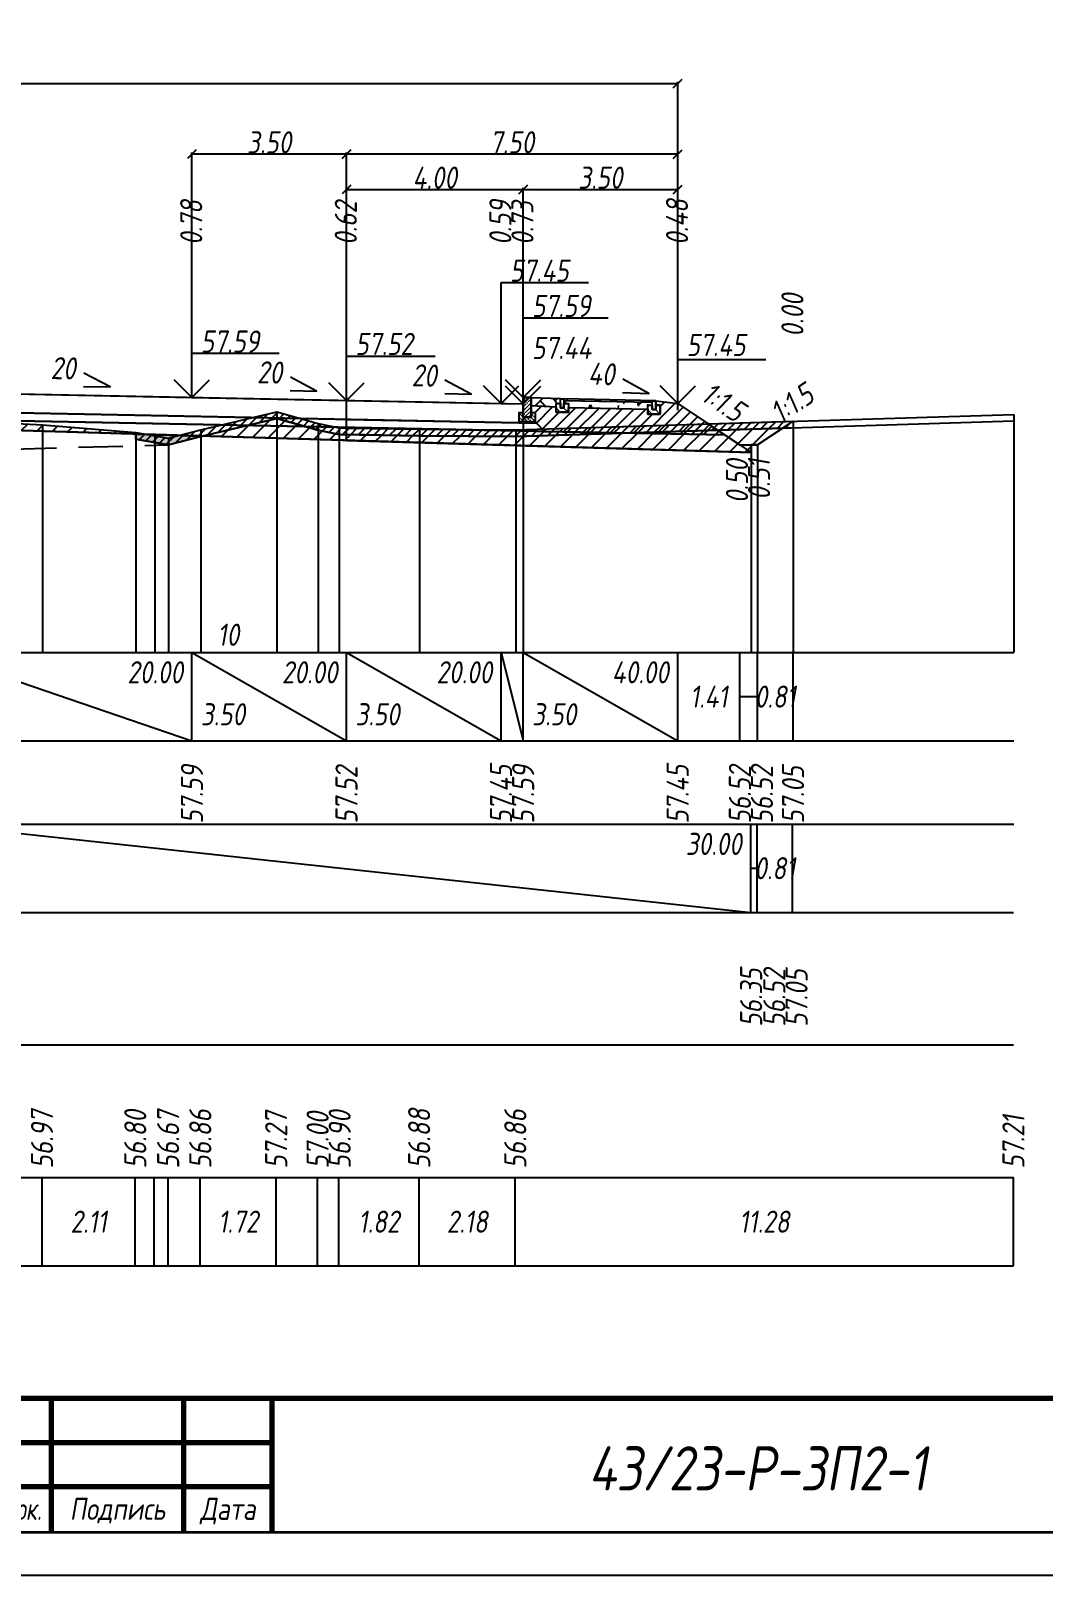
# Model space of a CAD drawing. Extents: x -717 to 1451, y -133302 to 233.
# Drawn here: x 237.6 to 352.2, y -72823.4 to -72648.7 of the extents above; entities that cross this region are included whole.
import ezdxf
from ezdxf.enums import TextEntityAlignment as Align

# ---------------------------------------------------------------- set-up
doc = ezdxf.new("R2010")
doc.units = 0
doc.linetypes.add('штриховая', pattern=[0.75, 0.5, -0.25])
for name, color, linetype in [('Зарамочное оформление', 7, 'Continuous'), ('Интерполированный поперечник', 2, 'Continuous'), ('КОД_399', 252, 'Continuous'), ('Код_510', 7, 'Continuous'), ('Код_514', 1, 'Continuous'), ('Код_516', 1, 'Continuous'), ('Контур_0', 7, 'Continuous'), ('Контур_2660', 7, 'Continuous'), ('Контур_2665', 7, 'Continuous'), ('Контур_400', 7, 'Continuous'), ('Контур_508', 7, 'Continuous'), ('Контур_512', 7, 'Continuous'), ('Контур_513', 7, 'Continuous'), ('Красный поперечник', 1, 'Continuous'), ('Объём_2501', 7, 'Continuous'), ('Объём_2650', 7, 'Continuous'), ('Объём_2660', 7, 'Continuous'), ('Объём_2661', 7, 'Continuous'), ('Объём_2662', 7, 'Continuous'), ('Объём_2663', 7, 'Continuous'), ('Объём_2664', 7, 'Continuous'), ('Объём_2665', 7, 'Continuous'), ('Объём_2666', 7, 'Continuous'), ('Объём_2667', 7, 'Continuous'), ('Объём_2668', 7, 'Continuous'), ('Объём_2669', 7, 'Continuous'), ('Объём_2675', 7, 'Continuous'), ('Откосы', 7, 'Continuous'), ('Отметки покрытия', 7, 'Continuous'), ('Рабочие отметки', 7, 'Continuous'), ('Слои выравнивания', 7, 'Continuous'), ('Таблица', 7, 'Continuous'), ('Уклоны проезжей части', 7, 'Continuous'), ('Черный поперечник', 3, 'Continuous')]:
    doc.layers.add(name, color=color, linetype=linetype)
for name, color, linetype, true_color in [('Контур_2540', 2, 'Continuous', 0xffff00), ('Контур_2562', 3, 'Continuous', 0x00ff00), ('Контур_2570', 7, 'Continuous', 0x80ff00), ('Контур_2736', 4, 'Continuous', 0x00ffff), ('Контур_2737', 4, 'Continuous', 0x00ffff), ('Контур_2738', 4, 'Continuous', 0x00ffff), ('Контур_2739', 4, 'Continuous', 0x00ffff), ('Контур_2741', 4, 'Continuous', 0x00ffff), ('Контур_2742', 4, 'Continuous', 0x00ffff), ('Контур_2743', 4, 'Continuous', 0x00ffff), ('Контур_2744', 7, 'Continuous', 0xa4ffff), ('Контур_2745', 7, 'Continuous', 0xa4ffff), ('Контур_2747', 4, 'Continuous', 0x00ffff), ('Контур_2748', 4, 'Continuous', 0x00ffff), ('Контур_2749', 4, 'Continuous', 0x00ffff), ('Контур_2750', 4, 'Continuous', 0x00ffff), ('Контур_2751', 4, 'Continuous', 0x00ffff), ('Контур_2752', 4, 'Continuous', 0x00ffff), ('Контур_402', 7, 'Continuous', 0xff6464), ('Контур_703', 4, 'Continuous', 0x00ffff), ('Контур_705', 4, 'Continuous', 0x00ffff), ('Контур_707', 4, 'Continuous', 0x00ffff), ('Контур_720', 131, 'Continuous', 0xaaffff), ('Объём_2500', 7, 'Continuous', 0xc0c0c0), ('Объём_2520', 7, 'Continuous', 0x80ffff), ('Объём_2540', 2, 'Continuous', 0xffff00), ('Объём_2562', 3, 'Continuous', 0x00ff00), ('Объём_2563', 7, 'Continuous', 0xff8000), ('Объём_2570', 7, 'Continuous', 0x80ff00), ('Объём_2600', 7, 'Continuous', 0x808000), ('Объём_2746', 2, 'Continuous', 0xffff00)]:
    doc.layers.add(name, color=color, linetype=linetype, true_color=true_color)
doc.styles.get("Standard").update_dxf_attribs({"font": 'txt', "height": 2.5})
doc.styles.add('М', font='romand.shx', dxfattribs={"width": 0.8, "oblique": 10, "height": 2.5})
doc.dimstyles.get("Standard").update_dxf_attribs({"dimtxt": 0.18, "dimasz": 0.18, "dimexe": 0.18, "dimexo": 0.0625, "dimgap": 0.09, "dimtad": 0, "dimtih": 1, "dimtoh": 1, "dimdec": 4, "dimzin": 0, "dimdsep": 46, "dimtxsty": 'Standard', "dimcen": 0.09, "dimadec": 0, "dimazin": 0, "dimtfac": 1, "dimtdec": 4, "dimtofl": 0, "dimtmove": 0, "dimatfit": 3, "dimfxl": 1, "dimtolj": 1, "dimtzin": 0, "dimarcsym": 0})

# ---------------------------------------------------------------- blocks, each defined once
blk = doc.blocks.new('Штамп')
at = {"linetype": 'Continuous'}
blk.add_wipeout([(199.95, -411.25), (384.95, -411.25), (384.95, -426.25), (199.95, -426.25)], dxfattribs=at).dxf.layer = 'Зарамочное оформление'
at = {"layer": 'Зарамочное оформление', "linetype": 'Continuous', "lineweight": -3, "const_width": 0.6, "flags": 128}
for points in [[(199.95, -426.25), (199.95, -411.25), (384.95, -411.25)], [(209.95, -411.25), (209.95, -426.25)], [(219.95, -411.25), (219.95, -426.25)], [(229.95, -411.25), (229.95, -426.25)], [(239.95, -411.25), (239.95, -426.25)], [(254.95, -411.25), (254.95, -426.25)], [(264.95, -411.25), (264.95, -426.25)], [(374.95, -411.25), (374.95, -426.25)], [(199.95, -416.25), (264.95, -416.25)], [(374.95, -418.25), (384.95, -418.25)], [(199.95, -421.25), (264.95, -421.25)]]:
    blk.add_lwpolyline(points, dxfattribs=at)
at = {"linetype": 'Continuous', "insert": (319.95, -419.17), "char_height": 5, "width": 110, "attachment_point": 5, "style": 'М'}
blk.add_mtext('{\\Q10;\\W0.8;43/23-Р-ЗП2-1}', dxfattribs=at)
at = {"layer": 'Зарамочное оформление', "linetype": 'Continuous', "style": 'М', "oblique": 10}
for s, width, p in [('Лист', 0.8, (379.95, -414.66)), ('Изм.', 0.8, (204.95, -423.75)), ('Кол.уч.', 0.7, (214.95, -423.75)), ('Лист', 0.8, (224.95, -423.75)), ('N док.', 0.7, (235.28, -423.75)), ('Подпись', 0.8, (247.45, -423.75)), ('Дата', 0.8, (259.95, -423.75))]:
    blk.add_text(s, height=2.5, dxfattribs=dict(at, width=width)).set_placement(p, align=Align.MIDDLE_CENTER)
blk = doc.blocks.new('шифр')
blk.add_blockref('Штамп', (0, -72452))
blk = doc.blocks.new('_Oblique')
at = {"color": 0, "linetype": 'ByBlock', "lineweight": -2}
blk.add_line((-0.5, -0.5), (0.5, 0.5), dxfattribs=at)
blk = doc.blocks.new('*D3458')
at = {"color": 0, "lineweight": -2, "transparency": 16777216}
for p, q in [((293.37, -72690.88), (293.37, -72666.43)), ((293.37, -72666.61), (310.87, -72666.61)), ((310.87, -72690.83), (310.87, -72666.43))]:
    blk.add_line(p, q, dxfattribs=at)
at = {"layer": 'Defpoints', "color": 0, "transparency": 16777216}
for p in [(310.87, -72666.61), (293.37, -72690.95), (310.87, -72690.9)]:
    blk.add_point(p, dxfattribs=at)
at = {"color": 0, "lineweight": -2, "transparency": 16777216, "rotation": 180}
blk.add_blockref('_Oblique', (293.37, -72666.61), dxfattribs=at)
at = {"color": 0, "lineweight": -2, "transparency": 16777216}
blk.add_blockref('_Oblique', (310.87, -72666.61), dxfattribs=at)
at = {"color": 0, "transparency": 16777216, "insert": (302.12, -72665.27), "char_height": 2.5, "width": 9.5833, "attachment_point": 5, "style": 'М'}
blk.add_mtext('\\A1;3.50', dxfattribs=at)
blk = doc.blocks.new('*D3460')
at = {"color": 0, "lineweight": -2, "transparency": 16777216}
for p, q in [((273.37, -72690.48), (273.37, -72666.43)), ((273.37, -72666.61), (293.37, -72666.61)), ((293.37, -72690.88), (293.37, -72666.43))]:
    blk.add_line(p, q, dxfattribs=at)
at = {"layer": 'Defpoints', "color": 0, "transparency": 16777216}
for p in [(293.37, -72666.61), (273.37, -72690.55), (293.37, -72690.95)]:
    blk.add_point(p, dxfattribs=at)
at = {"color": 0, "lineweight": -2, "transparency": 16777216, "rotation": 180}
blk.add_blockref('_Oblique', (273.37, -72666.61), dxfattribs=at)
at = {"color": 0, "lineweight": -2, "transparency": 16777216}
blk.add_blockref('_Oblique', (293.37, -72666.61), dxfattribs=at)
at = {"color": 0, "transparency": 16777216, "insert": (283.37, -72665.27), "char_height": 2.5, "width": 9.1667, "attachment_point": 5, "style": 'М'}
blk.add_mtext('\\A1;4.00', dxfattribs=at)
blk = doc.blocks.new('*D3462')
at = {"color": 0, "lineweight": -2, "transparency": 16777216}
for p, q in [((255.87, -72690.13), (255.87, -72662.43)), ((273.37, -72662.61), (255.87, -72662.61)), ((273.37, -72690.48), (273.37, -72662.43))]:
    blk.add_line(p, q, dxfattribs=at)
at = {"layer": 'Defpoints', "color": 0, "transparency": 16777216}
for p in [(255.87, -72662.61), (255.87, -72690.2), (273.37, -72690.55)]:
    blk.add_point(p, dxfattribs=at)
at = {"color": 0, "lineweight": -2, "transparency": 16777216, "rotation": 180}
blk.add_blockref('_Oblique', (255.87, -72662.61), dxfattribs=at)
at = {"color": 0, "lineweight": -2, "transparency": 16777216}
blk.add_blockref('_Oblique', (273.37, -72662.61), dxfattribs=at)
at = {"color": 0, "transparency": 16777216, "insert": (264.62, -72661.27), "char_height": 2.5, "width": 9.5833, "attachment_point": 5, "style": 'М'}
blk.add_mtext('\\A1;3.50', dxfattribs=at)
blk = doc.blocks.new('*D3463')
at = {"color": 0, "lineweight": -2, "transparency": 16777216}
for p, q in [((273.37, -72690.48), (273.37, -72662.43)), ((310.87, -72662.61), (273.37, -72662.61)), ((310.87, -72691.58), (310.87, -72662.43))]:
    blk.add_line(p, q, dxfattribs=at)
at = {"layer": 'Defpoints', "color": 0, "transparency": 16777216}
for p in [(273.37, -72662.61), (273.37, -72690.55), (310.87, -72691.65)]:
    blk.add_point(p, dxfattribs=at)
at = {"color": 0, "lineweight": -2, "transparency": 16777216, "rotation": 180}
blk.add_blockref('_Oblique', (273.37, -72662.61), dxfattribs=at)
at = {"color": 0, "lineweight": -2, "transparency": 16777216}
blk.add_blockref('_Oblique', (310.87, -72662.61), dxfattribs=at)
at = {"color": 0, "transparency": 16777216, "insert": (292.12, -72661.27), "char_height": 2.5, "width": 9.5833, "attachment_point": 5, "style": 'М'}
blk.add_mtext('\\A1;7.50', dxfattribs=at)
blk = doc.blocks.new('*D3465')
at = {"color": 0, "lineweight": -2, "transparency": 16777216}
for p, q in [((114.86, -72691.78), (114.86, -72654.43)), ((114.86, -72654.61), (310.87, -72654.61)), ((310.87, -72691.58), (310.87, -72654.43))]:
    blk.add_line(p, q, dxfattribs=at)
at = {"layer": 'Defpoints', "color": 0, "transparency": 16777216}
for p in [(310.87, -72654.61), (310.87, -72691.65), (114.86, -72691.85)]:
    blk.add_point(p, dxfattribs=at)
at = {"color": 0, "lineweight": -2, "transparency": 16777216, "rotation": 180}
blk.add_blockref('_Oblique', (114.86, -72654.61), dxfattribs=at)
at = {"color": 0, "lineweight": -2, "transparency": 16777216}
blk.add_blockref('_Oblique', (310.87, -72654.61), dxfattribs=at)
at = {"color": 0, "transparency": 16777216, "insert": (212.87, -72653.27), "char_height": 2.5, "width": 12.0833, "attachment_point": 5, "style": 'М'}
blk.add_mtext('\\A1;39.20', dxfattribs=at)
blk = doc.blocks.new('БР100.30.18')
at = {"linetype": 'Continuous', "lineweight": 13}
h = blk.add_hatch(dxfattribs=at)
h.set_pattern_fill('ANSI35', scale=5)
h.set_pattern_definition([(45, (-1504.996, -4799.2297), (-0.88388348, 0.88388348), []), (45, (-1504.1121, -4799.2297), (-0.88388348, 0.88388348), [1.5625, -0.3125, 0, -0.3125])])
h.paths.add_polyline_path([(0.3, 3.47), (1.8, 3.47), (1.8, -1.03), (0, -1.03), (0, 1.97)])
h = blk.add_hatch(dxfattribs=at)
h.set_pattern_fill('ANSI35', scale=5, angle=90)
h.set_pattern_definition([(135, (-1504.996, -4800.7297), (-0.88388348, -0.88388348), []), (135, (-1504.996, -4799.8458), (-0.88388348, -0.88388348), [1.5625, -0.3125, 0, -0.3125])])
h.paths.add_polyline_path([(-1, -0.03), (0, -0.03), (0, -1.03), (1.8, -1.03), (1.8, -0.03), (2.8, -0.03), (2.8, -2.03), (-1, -2.03)])
at = {"color": 7, "lineweight": 30}
blk.add_lwpolyline([(1.8, -1.03), (0, -1.03), (0, 1.97), (0.3, 3.47), (1.8, 3.47)], close=True, dxfattribs=at)
at = {"linetype": 'Continuous'}
blk.add_lwpolyline([(0, -0.03), (-1, -0.03), (-1, -2.03), (2.8, -2.03), (2.8, -0.03), (1.8, -0.03)], dxfattribs=at)

msp = doc.modelspace()

# ---------------------------------------------------------------- linework, layer by layer
at = {"flags": 128}
msp.add_lwpolyline([(-30.054, -72823.421), (389.946, -72823.421), (389.946, -72526.421), (-30.054, -72526.421)], close=True, dxfattribs=at)
at = {"const_width": 0.6, "flags": 128}
msp.add_lwpolyline([(-10.054, -72818.421), (384.946, -72818.421), (384.946, -72531.421), (-10.054, -72531.421)], close=True, dxfattribs=at)

# ---------------------------------------------------------------- next in the draw order: block references
msp.add_blockref('шифр', (0, 59.829))

# ---------------------------------------------------------------- next in the draw order: hatches: boundary and pattern name
at = {"linetype": 'Continuous'}
h = msp.add_hatch(dxfattribs=at)
h.set_pattern_fill('AR-HBONE', color=253, scale=0.3)
h.set_pattern_definition([(45, (-1.6985, -78496.1681), (0, 1.69705627), [3.6, -1.2]), (135, (-0.85, -78495.3195), (1e-16, 1.69705627), [3.6, -1.2])])
h.paths.add_polyline_path([(297.994, -72690.319), (297.994, -72691.319), (297.994, -72691.319)])
h.paths.add_polyline_path([(294.274, -72690.17), (297.594, -72690.319), (297.594, -72690.819), (297.094, -72690.819), (297.094, -72691.197), (294.273, -72691.071)])
at = {"linetype": 'Continuous', "lineweight": 13}
h = msp.add_hatch(dxfattribs=at)
h.set_pattern_fill('ANSI35', scale=5, angle=90)
h.set_pattern_definition([(135, (-1570.0892, -6962.6905), (-0.883883476, -0.883883476), []), (135, (-1570.0892, -6961.8067), (-0.883883476, -0.883883476), [1.5625, -0.3125, 0, -0.3125])])
h.paths.add_polyline_path([(297.094, -72690.819), (297.594, -72690.819), (297.594, -72691.319), (297.994, -72691.319), (297.994, -72690.819), (298.494, -72690.819), (298.494, -72691.819), (297.094, -72691.819)])
at = {"linetype": 'Continuous'}
h = msp.add_hatch(dxfattribs=at)
h.set_pattern_fill('ANSI31', color=256, scale=15, angle=45, style=0)
h.set_pattern_definition([(90, (-1614.1347, -77643.9496), (-1.875, 3e-16), [])])
h.paths.add_polyline_path([(307.99, -72690.525), (297.994, -72690.319), (297.994, -72690.519), (307.99, -72690.717)])
at = {"linetype": 'Continuous', "lineweight": 13}
h = msp.add_hatch(dxfattribs=at)
h.set_pattern_fill('ANSI35', scale=5, angle=90)
h.set_pattern_definition([(135, (-1559.6937, -6962.8966), (-0.883883476, -0.883883476), []), (135, (-1559.6937, -6962.0128), (-0.883883476, -0.883883476), [1.5625, -0.3125, 0, -0.3125])])
h.paths.add_polyline_path([(307.49, -72691.025), (307.99, -72691.025), (307.99, -72691.525), (308.39, -72691.525), (308.39, -72691.025), (308.89, -72691.025), (308.89, -72692.025), (307.49, -72692.025)])
at = {"layer": 'КОД_399'}
h = msp.add_hatch(dxfattribs=at)
h.set_pattern_fill('AR-CONC', scale=0.7, angle=45, style=0)
h.set_pattern_definition([(95, (-1614.2166, -77644.039), (3.860864, 3.2396496), [0.525, -5.775]), (40, (-1614.2166, -77644.039), (-4.409945, 3.036377), [0.42, -4.62]), (145.45144, (-1613.895, -77643.769), (-0.549081, 6.2760265), [0.4461813, -4.907995]), (91.1842, (-1615.2066, -77643.049), (6.101854, 4.4632964), [0.7875, -8.6625]), (141.63564, (-1614.698, -77642.677), (-0.1953, 9.447982), [0.669272, -7.361996]), (36.18416, (-1615.2066, -77643.049), (-0.1953, 9.447982), [0.63, -6.93]), (66, (-1614.464, -77642.8014), (4.947401, 0.9616773), [0.525, -5.775]), (11, (-1614.464, -77642.8014), (-2.38496, 4.793659), [0.42, -4.62]), (116.45144, (-1614.052, -77642.721), (2.562441, 5.7553363), [0.4461813, -4.907995]), (82.5, (-1614.2166, -77644.0388), (-1.5875523, 1.7079287), [0, -4.564, 0, -4.69, 0, -4.6375]), (52.5, (-1614.2166, -77644.0388), (-0.6501106, 3.2543661), [0, -2.674, 0, -4.459, 0, -1.7675]), (12.5, (-1615.3204, -77645.1426), (2.7539272, 2.5306453), [0, -1.75, 0, -5.46, 0, -7.245]), (2.5, (-1615.8154, -77645.6376), (2.3911299, 3.3821186), [0, -2.275, 0, -3.626, 0, -5.145])])
h.paths.add_polyline_path([(307.49, -72691.025), (307.99, -72691.025), (307.99, -72690.717), (297.994, -72690.519), (297.994, -72690.819), (298.494, -72690.819), (298.494, -72691.279), (307.49, -72691.457)])
at = {"layer": 'Объём_2563'}
h = msp.add_hatch(dxfattribs=at)
h.set_pattern_fill('ANSI31', color=256, scale=0.3)
h.paths.add_polyline_path([(139.941, -72694.332), (110.143, -72694.928), (114.86, -72691.784), (142.36, -72691.234), (142.36, -72693.384), (140.86, -72693.414)])
h.paths.add_polyline_path([(295.792, -72693.982), (294.873, -72693.064), (293.373, -72693.034), (293.373, -72692.884), (294.771, -72692.885), (294.772, -72691.885), (294.272, -72691.885), (294.273, -72691.071), (297.094, -72691.197), (297.094, -72691.819), (298.494, -72691.819), (298.494, -72691.28), (307.49, -72691.459), (307.49, -72692.025), (308.89, -72692.025), (308.89, -72691.025), (308.39, -72691.025), (308.39, -72690.525), (310.873, -72690.834), (316.208, -72694.391)])
at = {"layer": 'Объём_2570'}
h = msp.add_hatch(dxfattribs=at)
h.set_pattern_fill('ANSI31', color=256, scale=0.2)
h.paths.add_polyline_path([(161.371, -72694.5), (154.591, -72695.835), (142.108, -72698.387), (139.032, -72698.43), (138.086, -72698.833), (136.302, -72698.438), (115.598, -72698.834), (105, -72699.107), (105, -72698.357), (115.598, -72698.084), (136.302, -72697.688), (138.086, -72698.083), (139.032, -72697.68), (142.108, -72697.637), (154.591, -72695.085), (161.371, -72693.75)])
h.paths.add_polyline_path([(323.936, -72693.591), (292.537, -72694.573), (281.657, -72694.471), (272.543, -72694.341), (270.157, -72693.857), (265.468, -72692.533), (256.876, -72694.547), (253.236, -72695.493), (251.66, -72695.238), (249.515, -72694.872), (249.515, -72694.122), (251.66, -72694.488), (253.236, -72694.743), (256.876, -72693.797), (265.468, -72691.783), (270.157, -72693.107), (272.543, -72693.591), (281.657, -72693.721), (292.537, -72693.823), (323.936, -72692.841)])
at = {"layer": 'Объём_2600'}
h = msp.add_hatch(dxfattribs=at)
h.set_pattern_fill('ANSI31', color=6, scale=0.4)
h.paths.add_polyline_path([(166.655, -72693.484), (173.561, -72693.258), (173.561, -72695.19), (155.041, -72695.746), (161.371, -72694.5), (161.371, -72693.75)])
h.paths.add_polyline_path([(249.515, -72694.286), (226.617, -72693.599), (226.617, -72692.791), (231.636, -72692.873), (238.956, -72693.26), (249.515, -72694.122)])
h.paths.add_polyline_path([(319.91, -72695.525), (319.186, -72695.525), (319.186, -72696.376), (257.029, -72694.511), (265.468, -72692.533), (270.157, -72693.857), (272.543, -72694.341), (281.657, -72694.471), (292.537, -72694.573), (322.756, -72693.628)])
h = msp.add_hatch(dxfattribs=at)
h.set_pattern_fill('HONEY', color=5, scale=0.3)
h.paths.add_polyline_path([(139.032, -72698.43), (138.086, -72698.833), (136.302, -72698.438), (115.598, -72698.834), (105, -72699.107), (105, -72698.357), (106.743, -72697.195), (155.041, -72695.746), (142.108, -72698.387)])
h.paths.add_polyline_path([(256.876, -72694.547), (253.236, -72695.493), (251.66, -72695.238), (249.515, -72694.872), (249.515, -72694.286), (257.029, -72694.511)])

# ---------------------------------------------------------------- next in the draw order: linework, layer by layer
for points in [[(297.594, -72690.319), (294.274, -72690.17), (294.273, -72691.071), (297.094, -72691.197), (297.094, -72690.819), (297.594, -72690.819), (297.594, -72690.319)], [(297.994, -72690.819), (298.494, -72690.819), (298.494, -72691.819), (297.094, -72691.819), (297.094, -72690.819), (297.594, -72690.819), (297.594, -72691.319), (297.994, -72691.319), (297.994, -72690.819)], [(297.594, -72690.319), (297.994, -72690.319), (297.994, -72691.319), (297.594, -72691.319), (297.594, -72690.319)], [(308.39, -72690.525), (297.994, -72690.319)], [(307.99, -72690.717), (297.994, -72690.519)], [(308.39, -72691.025), (308.89, -72691.025), (308.89, -72692.025), (307.49, -72692.025), (307.49, -72691.025), (307.99, -72691.025), (307.99, -72691.525), (308.39, -72691.525), (308.39, -72691.025)], [(307.99, -72690.525), (308.39, -72690.525), (308.39, -72691.525), (307.99, -72691.525), (307.99, -72690.525)]]:
    msp.add_lwpolyline(points)
at = {"layer": 'Интерполированный поперечник', "linetype": 'штриховая', "ltscale": 10, "flags": 128}
msp.add_lwpolyline([(138.086, -72698.833), (253.236, -72695.493)], dxfattribs=at)
at = {"layer": 'Код_510'}
for p, q in [((238.902, -72788.421), (238.902, -72778.421)), ((249.461, -72788.421), (249.461, -72778.421)), ((251.605, -72788.421), (251.605, -72778.421)), ((253.182, -72788.421), (253.182, -72778.421)), ((256.822, -72788.421), (256.822, -72778.421)), ((265.413, -72788.421), (265.413, -72778.421)), ((270.103, -72788.421), (270.103, -72778.421)), ((272.488, -72788.421), (272.488, -72778.421)), ((281.603, -72788.421), (281.603, -72778.421)), ((292.482, -72788.421), (292.482, -72778.421)), ((348.882, -72788.421), (348.882, -72778.421))]:
    msp.add_line(p, q, dxfattribs=at)
at = {"layer": 'Код_514'}
for p, q in [((226.617, -72719), (255.873, -72729)), ((255.873, -72729), (255.873, -72719)), ((255.873, -72719), (273.373, -72729)), ((273.373, -72729), (273.373, -72719)), ((273.373, -72719), (290.873, -72729)), ((290.873, -72729), (290.873, -72719)), ((290.873, -72719), (293.373, -72729)), ((293.373, -72729), (293.373, -72719)), ((293.373, -72729), (293.373, -72719)), ((293.373, -72719), (310.873, -72729)), ((310.873, -72729), (310.873, -72719)), ((317.91, -72729), (317.91, -72719)), ((319.91, -72729), (319.91, -72719)), ((323.936, -72729), (323.936, -72719)), ((317.91, -72724), (319.91, -72724))]:
    msp.add_line(p, q, dxfattribs=at)
at = {"layer": 'Код_516'}
for p, q in [((226.562, -72738.421), (319.132, -72748.421)), ((319.132, -72748.421), (319.132, -72738.421)), ((319.132, -72748.421), (319.132, -72738.421)), ((319.856, -72748.421), (319.856, -72738.421)), ((323.882, -72748.421), (323.882, -72738.421)), ((319.132, -72743.421), (319.856, -72743.421))]:
    msp.add_line(p, q, dxfattribs=at)
at = {"layer": 'Контур_0', "color": 250, "flags": 128}
for points in [[(290.873, -72692.984), (226.617, -72691.699), (226.617, -72689.549), (293.373, -72690.884), (293.373, -72693.034), (290.873, -72692.984), (290.873, -72692.984)], [(293.373, -72693.934), (226.617, -72692.599), (226.617, -72691.699), (294.873, -72693.064), (295.792, -72693.982), (293.373, -72693.934), (293.373, -72693.934)]]:
    msp.add_lwpolyline(points, dxfattribs=at)
at = {"layer": 'Контур_0', "flags": 128}
for points in [[(310.873, -72690.834), (314.335, -72693.141), (314.335, -72693.141), (314.335, -72693.141), (314.335, -72693.141), (314.335, -72693.141), (314.335, -72693.141), (314.335, -72693.141), (314.335, -72693.141), (314.335, -72693.141), (314.335, -72693.141), (314.335, -72693.141), (314.335, -72693.141), (314.335, -72693.141), (314.335, -72693.141), (317.91, -72695.525)], [(310.873, -72690.834), (314.335, -72693.141), (314.335, -72693.141), (314.335, -72693.141), (314.335, -72693.141), (314.335, -72693.141), (314.335, -72693.141), (314.335, -72693.141), (314.335, -72693.141), (314.335, -72693.141), (314.335, -72693.141), (314.335, -72693.141), (314.335, -72693.141), (314.335, -72693.141), (314.335, -72693.141), (317.91, -72695.525), (319.91, -72695.525), (323.936, -72692.841), (323.936, -72692.841), (323.936, -72692.841), (323.936, -72692.841), (323.936, -72692.841), (323.936, -72692.841), (323.936, -72692.841), (323.936, -72692.841), (323.936, -72692.841), (323.936, -72692.841), (323.936, -72692.841), (323.936, -72692.841), (323.936, -72692.841)], [(293.373, -72693.034), (294.873, -72693.064), (295.792, -72693.982), (316.208, -72694.391)]]:
    msp.add_lwpolyline(points, dxfattribs=at)
at = {"layer": 'Контур_2540', "color": 250, "flags": 128}
msp.add_lwpolyline([(316.945, -72696.309), (226.617, -72693.599), (226.617, -72692.599), (316.208, -72694.391), (319.186, -72696.376), (316.945, -72696.309), (316.945, -72696.309)], dxfattribs=at)
at = {"layer": 'Контур_2562', "flags": 128}
msp.add_lwpolyline([(310.873, -72690.834), (310.873, -72690.834), (310.873, -72690.834), (310.873, -72690.834), (310.873, -72690.834)], dxfattribs=at)
at = {"layer": 'Контур_2570', "flags": 128}
msp.add_lwpolyline([(231.636, -72692.873), (238.956, -72693.26), (249.515, -72694.122), (249.515, -72694.872), (251.66, -72695.238), (253.236, -72695.493), (256.876, -72694.547), (265.468, -72692.533), (270.157, -72693.857), (272.543, -72694.341), (281.657, -72694.471), (292.537, -72694.573), (348.936, -72692.809)], dxfattribs=at)
at = {"layer": 'Контур_2660', "flags": 128}
msp.add_lwpolyline([(226.617, -72693.599), (319.186, -72696.376)], dxfattribs=at)
at = {"layer": 'Контур_2665', "flags": 128}
msp.add_lwpolyline([(310.873, -72690.834), (310.873, -72690.834)], dxfattribs=at)
at = {"layer": 'Контур_2736', "flags": 128}
for points in [[(310.873, -72690.834), (314.335, -72693.141)], [(314.335, -72693.141), (317.91, -72695.525)]]:
    msp.add_lwpolyline(points, dxfattribs=at)
at = {"layer": 'Контур_2737', "flags": 128}
msp.add_lwpolyline([(314.335, -72693.141), (314.335, -72693.141)], dxfattribs=at)
at = {"layer": 'Контур_2738', "flags": 128}
msp.add_lwpolyline([(314.335, -72693.141), (314.335, -72693.141)], dxfattribs=at)
at = {"layer": 'Контур_2739', "flags": 128}
msp.add_lwpolyline([(314.335, -72693.141), (314.335, -72693.141)], dxfattribs=at)
at = {"layer": 'Контур_2741', "flags": 128}
msp.add_lwpolyline([(323.936, -72692.841), (323.936, -72692.841)], dxfattribs=at)
at = {"layer": 'Контур_2742', "flags": 128}
msp.add_lwpolyline([(323.936, -72692.841), (323.936, -72692.841)], dxfattribs=at)
at = {"layer": 'Контур_2743', "flags": 128}
msp.add_lwpolyline([(323.936, -72692.841), (323.936, -72692.841)], dxfattribs=at)
at = {"layer": 'Контур_2744', "flags": 128}
msp.add_lwpolyline([(323.936, -72692.841), (323.936, -72692.841)], dxfattribs=at)
msp.add_lwpolyline([(323.936, -72692.841), (323.936, -72692.841)], dxfattribs=at)
msp.add_lwpolyline([(323.936, -72692.841), (323.936, -72692.841)], dxfattribs=at)
msp.add_lwpolyline([(323.936, -72692.841), (323.936, -72692.841)], dxfattribs=at)
msp.add_lwpolyline([(323.936, -72692.841), (323.936, -72692.841)], dxfattribs=at)
msp.add_lwpolyline([(323.936, -72692.841), (323.936, -72692.841)], dxfattribs=at)
at = {"layer": 'Контур_2745', "flags": 128}
msp.add_lwpolyline([(314.335, -72693.141), (314.335, -72693.141)], dxfattribs=at)
msp.add_lwpolyline([(314.335, -72693.141), (314.335, -72693.141)], dxfattribs=at)
msp.add_lwpolyline([(314.335, -72693.141), (314.335, -72693.141)], dxfattribs=at)
msp.add_lwpolyline([(314.335, -72693.141), (314.335, -72693.141)], dxfattribs=at)
msp.add_lwpolyline([(314.335, -72693.141), (314.335, -72693.141)], dxfattribs=at)
msp.add_lwpolyline([(314.335, -72693.141), (314.335, -72693.141)], dxfattribs=at)
at = {"layer": 'Контур_2747', "flags": 128}
msp.add_lwpolyline([(314.335, -72693.141), (314.335, -72693.141)], dxfattribs=at)
at = {"layer": 'Контур_2748', "flags": 128}
msp.add_lwpolyline([(314.335, -72693.141), (314.335, -72693.141)], dxfattribs=at)
at = {"layer": 'Контур_2749', "flags": 128}
msp.add_lwpolyline([(314.335, -72693.141), (314.335, -72693.141)], dxfattribs=at)
at = {"layer": 'Контур_2750', "flags": 128}
msp.add_lwpolyline([(323.936, -72692.841), (323.936, -72692.841)], dxfattribs=at)
at = {"layer": 'Контур_2751', "flags": 128}
msp.add_lwpolyline([(323.936, -72692.841), (323.936, -72692.841)], dxfattribs=at)
at = {"layer": 'Контур_2752', "flags": 128}
msp.add_lwpolyline([(323.936, -72692.841), (323.936, -72692.841)], dxfattribs=at)
at = {"layer": 'Контур_400', "flags": 128}
msp.add_lwpolyline([(226.617, -72689.549), (255.873, -72690.134), (273.373, -72690.484), (273.373, -72690.484), (273.373, -72690.484), (273.373, -72690.484), (290.873, -72690.834), (290.873, -72690.834), (293.373, -72690.884)], dxfattribs=at)
at = {"layer": 'Контур_402', "flags": 128}
msp.add_lwpolyline([(106.743, -72697.195), (173.561, -72695.19), (173.561, -72693.258), (184.31, -72693.012), (202.818, -72692.452), (212.798, -72692.566), (226.617, -72692.791), (226.617, -72693.599), (319.186, -72696.376)], dxfattribs=at)
at = {"layer": 'Контур_508', "flags": 128}
msp.add_lwpolyline([(105, -72698.357), (106.743, -72697.195), (173.561, -72695.19), (173.561, -72693.258), (184.31, -72693.012), (202.818, -72692.452), (212.798, -72692.566), (226.617, -72692.791), (226.617, -72693.599), (319.186, -72696.376), (319.186, -72695.525), (319.91, -72695.525), (323.936, -72692.841)], dxfattribs=at)
at = {"layer": 'Контур_512', "flags": 128}
msp.add_lwpolyline([(226.617, -72693.599), (319.186, -72696.376), (319.186, -72695.525), (319.91, -72695.525), (323.936, -72692.841)], dxfattribs=at)
at = {"layer": 'Контур_513', "flags": 128}
msp.add_lwpolyline([(105, -72698.357), (106.743, -72697.195), (173.561, -72695.19), (173.561, -72693.258), (184.31, -72693.012), (202.818, -72692.452), (212.798, -72692.566), (226.617, -72692.791), (226.617, -72693.599), (319.186, -72696.376), (319.186, -72695.525), (319.91, -72695.525), (323.936, -72692.841)], dxfattribs=at)
at = {"layer": 'Контур_703', "flags": 128}
msp.add_lwpolyline([(310.873, -72690.834), (314.335, -72693.141)], dxfattribs=at)
at = {"layer": 'Контур_705', "flags": 128}
msp.add_lwpolyline([(314.335, -72693.141), (314.335, -72693.141)], dxfattribs=at)
at = {"layer": 'Контур_707', "flags": 128}
msp.add_lwpolyline([(319.91, -72695.525), (323.936, -72692.841)], dxfattribs=at)
at = {"layer": 'Контур_720', "flags": 128}
msp.add_lwpolyline([(317.91, -72695.525), (319.91, -72695.525)], dxfattribs=at)
at = {"layer": 'Красный поперечник'}
for p, q in [((226.617, -72689.549), (255.873, -72690.134)), ((255.873, -72690.134), (273.373, -72690.484)), ((273.373, -72690.484), (290.873, -72690.834)), ((290.873, -72690.834), (293.373, -72690.884)), ((310.873, -72690.834), (317.91, -72695.525)), ((319.91, -72695.525), (323.936, -72692.841)), ((323.936, -72692.841), (323.936, -72719)), ((317.91, -72695.525), (319.91, -72695.525)), ((319.186, -72695.525), (319.186, -72719)), ((319.186, -72696.376), (319.186, -72719)), ((319.91, -72695.525), (319.91, -72719))]:
    msp.add_line(p, q, dxfattribs=at)
at = {"layer": 'Объём_2500', "color": 250, "flags": 128}
for points in [[(290.873, -72692.984), (226.617, -72691.699), (226.617, -72689.549), (293.373, -72690.884), (293.373, -72693.034), (290.873, -72692.984), (290.873, -72692.984)], [(273.373, -72690.484), (293.373, -72690.884), (293.373, -72693.034), (290.873, -72692.984), (290.873, -72692.984), (290.873, -72692.984), (273.373, -72692.634), (273.373, -72690.484)]]:
    msp.add_lwpolyline(points, dxfattribs=at)
at = {"layer": 'Объём_2501', "flags": 128}
for points in [[(226.617, -72689.549), (255.873, -72690.134), (273.373, -72690.484), (273.373, -72690.484), (273.373, -72690.484), (273.373, -72690.484), (290.873, -72690.834), (290.873, -72690.834), (293.373, -72690.884)], [(273.373, -72690.484), (290.873, -72690.834), (290.873, -72690.834), (293.373, -72690.884)]]:
    msp.add_lwpolyline(points, dxfattribs=at)
at = {"layer": 'Объём_2520', "color": 250, "flags": 128}
for points in [[(293.373, -72693.934), (226.617, -72692.599), (226.617, -72691.699), (294.873, -72693.064), (295.792, -72693.982), (293.373, -72693.934), (293.373, -72693.934)], [(273.373, -72692.634), (294.873, -72693.064), (295.792, -72693.982), (293.373, -72693.934), (293.373, -72693.934), (293.373, -72693.934), (273.373, -72693.534), (273.373, -72692.634)]]:
    msp.add_lwpolyline(points, dxfattribs=at)
at = {"layer": 'Объём_2540', "color": 250, "flags": 128}
msp.add_lwpolyline([(316.945, -72696.309), (226.617, -72693.599), (226.617, -72692.599), (316.208, -72694.391), (319.186, -72696.376), (316.945, -72696.309), (316.945, -72696.309)], dxfattribs=at)
at = {"layer": 'Объём_2540', "flags": 128}
msp.add_lwpolyline([(273.373, -72693.534), (316.208, -72694.391), (319.186, -72696.376), (316.945, -72696.309), (316.945, -72696.309), (316.945, -72696.309), (273.373, -72695.001), (273.373, -72693.534)], dxfattribs=at)
at = {"layer": 'Объём_2562', "flags": 128}
msp.add_lwpolyline([(310.873, -72690.834), (310.873, -72690.834), (310.873, -72690.834), (310.873, -72690.834), (310.873, -72690.834)], dxfattribs=at)
msp.add_lwpolyline([(310.873, -72690.834), (310.873, -72690.834), (310.873, -72690.834), (310.873, -72690.834), (310.873, -72690.834)], dxfattribs=at)
at = {"layer": 'Объём_2563', "flags": 128}
msp.add_lwpolyline([(295.792, -72693.982), (294.873, -72693.064), (293.373, -72693.034), (293.373, -72692.884), (294.771, -72692.885), (294.772, -72691.885), (294.272, -72691.885), (294.273, -72691.071), (297.094, -72691.197), (297.094, -72691.819), (298.494, -72691.819), (298.494, -72691.28), (307.49, -72691.459), (307.49, -72692.025), (308.89, -72692.025), (308.89, -72691.025), (308.39, -72691.025), (308.39, -72690.525), (310.873, -72690.834), (316.208, -72694.391), (295.792, -72693.982), (295.792, -72693.982)], dxfattribs=at)
at = {"layer": 'Объём_2570', "flags": 128}
for points in [[(323.936, -72693.591), (292.537, -72694.573), (281.657, -72694.471), (272.543, -72694.341), (270.157, -72693.857), (265.468, -72692.533), (256.876, -72694.547), (253.236, -72695.493), (251.66, -72695.238), (249.515, -72694.872), (249.515, -72694.122), (251.66, -72694.488), (253.236, -72694.743), (256.876, -72693.797), (265.468, -72691.783), (270.157, -72693.107), (272.543, -72693.591), (281.657, -72693.721), (292.537, -72693.823), (323.936, -72692.841), (323.936, -72693.591), (323.936, -72693.591)], [(273.373, -72693.603), (281.657, -72693.721), (292.537, -72693.823), (323.936, -72692.841), (323.936, -72693.591), (323.936, -72693.591), (323.936, -72693.591), (292.537, -72694.573), (281.657, -72694.471), (273.373, -72694.353), (273.373, -72693.603)]]:
    msp.add_lwpolyline(points, dxfattribs=at)
at = {"layer": 'Объём_2600', "flags": 128}
for points in [[(322.756, -72693.628), (323.936, -72692.841), (323.936, -72693.591), (322.756, -72693.628), (322.756, -72693.628)], [(322.756, -72693.628), (323.936, -72692.841), (323.936, -72693.591), (322.756, -72693.628), (322.756, -72693.628)], [(256.876, -72694.547), (253.236, -72695.493), (251.66, -72695.238), (249.515, -72694.872), (249.515, -72694.286), (257.029, -72694.511), (256.876, -72694.547), (256.876, -72694.547)]]:
    msp.add_lwpolyline(points, dxfattribs=at)
at = {"layer": 'Объём_2650', "color": 6, "flags": 128}
for points in [[(249.515, -72694.286), (226.617, -72693.599), (226.617, -72692.791), (231.636, -72692.873), (238.956, -72693.26), (249.515, -72694.122), (249.515, -72694.286), (249.515, -72694.286)], [(319.91, -72695.525), (319.186, -72695.525), (319.186, -72696.376), (257.029, -72694.511), (265.468, -72692.533), (270.157, -72693.857), (272.543, -72694.341), (281.657, -72694.471), (292.537, -72694.573), (322.756, -72693.628), (319.91, -72695.525), (319.91, -72695.525)], [(273.373, -72694.353), (281.657, -72694.471), (292.537, -72694.573), (322.756, -72693.628), (319.91, -72695.525), (319.91, -72695.525), (319.91, -72695.525), (319.186, -72695.525), (319.186, -72696.376), (273.373, -72695.001), (273.373, -72694.353)]]:
    msp.add_lwpolyline(points, dxfattribs=at)
at = {"layer": 'Объём_2660', "flags": 128}
for points in [[(226.617, -72693.599), (319.186, -72696.376)], [(273.373, -72695.001), (319.186, -72696.376)]]:
    msp.add_lwpolyline(points, dxfattribs=at)
at = {"layer": 'Объём_2661', "flags": 128}
msp.add_lwpolyline([(310.873, -72690.834), (314.335, -72693.141), (317.91, -72695.525)], dxfattribs=at)
msp.add_lwpolyline([(310.873, -72690.834), (314.335, -72693.141), (317.91, -72695.525)], dxfattribs=at)
at = {"layer": 'Объём_2662', "flags": 128}
msp.add_lwpolyline([(319.91, -72695.525), (323.936, -72692.841)], dxfattribs=at)
msp.add_lwpolyline([(319.91, -72695.525), (323.936, -72692.841)], dxfattribs=at)
at = {"layer": 'Объём_2663', "flags": 128}
msp.add_lwpolyline([(317.91, -72695.525), (319.91, -72695.525)], dxfattribs=at)
msp.add_lwpolyline([(317.91, -72695.525), (319.91, -72695.525)], dxfattribs=at)
at = {"layer": 'Объём_2664', "flags": 128}
msp.add_lwpolyline([(317.91, -72695.525), (319.91, -72695.525)], dxfattribs=at)
msp.add_lwpolyline([(317.91, -72695.525), (319.91, -72695.525)], dxfattribs=at)
at = {"layer": 'Объём_2665', "flags": 128}
msp.add_lwpolyline([(310.873, -72690.834), (310.873, -72690.834)], dxfattribs=at)
msp.add_lwpolyline([(310.873, -72690.834), (310.873, -72690.834)], dxfattribs=at)
at = {"layer": 'Объём_2666', "flags": 128}
for points in [[(310.873, -72690.834), (314.335, -72693.141)], [(310.873, -72690.834), (314.335, -72693.141)], [(314.335, -72693.141), (317.91, -72695.525)], [(314.335, -72693.141), (317.91, -72695.525)]]:
    msp.add_lwpolyline(points, dxfattribs=at)
at = {"layer": 'Объём_2667', "flags": 128}
for points in [[(314.335, -72693.141), (314.335, -72693.141)], [(314.335, -72693.141), (314.335, -72693.141)], [(323.936, -72692.841), (323.936, -72692.841)], [(323.936, -72692.841), (323.936, -72692.841)]]:
    msp.add_lwpolyline(points, dxfattribs=at)
at = {"layer": 'Объём_2668', "flags": 128}
for points in [[(314.335, -72693.141), (314.335, -72693.141)], [(314.335, -72693.141), (314.335, -72693.141)], [(323.936, -72692.841), (323.936, -72692.841)], [(323.936, -72692.841), (323.936, -72692.841)]]:
    msp.add_lwpolyline(points, dxfattribs=at)
at = {"layer": 'Объём_2669', "flags": 128}
for points in [[(314.335, -72693.141), (314.335, -72693.141)], [(314.335, -72693.141), (314.335, -72693.141)], [(323.936, -72692.841), (323.936, -72692.841)], [(323.936, -72692.841), (323.936, -72692.841)]]:
    msp.add_lwpolyline(points, dxfattribs=at)
at = {"layer": 'Объём_2675', "flags": 128}
for points in [[(314.335, -72693.141), (314.335, -72693.141)], [(314.335, -72693.141), (314.335, -72693.141)], [(314.335, -72693.141), (314.335, -72693.141)], [(314.335, -72693.141), (314.335, -72693.141)], [(314.335, -72693.141), (314.335, -72693.141)], [(314.335, -72693.141), (314.335, -72693.141)], [(314.335, -72693.141), (314.335, -72693.141)], [(314.335, -72693.141), (314.335, -72693.141)], [(314.335, -72693.141), (314.335, -72693.141)], [(314.335, -72693.141), (314.335, -72693.141)], [(314.335, -72693.141), (314.335, -72693.141)], [(314.335, -72693.141), (314.335, -72693.141)], [(323.936, -72692.841), (323.936, -72692.841)], [(323.936, -72692.841), (323.936, -72692.841)], [(323.936, -72692.841), (323.936, -72692.841)], [(323.936, -72692.841), (323.936, -72692.841)], [(323.936, -72692.841), (323.936, -72692.841)], [(323.936, -72692.841), (323.936, -72692.841)], [(323.936, -72692.841), (323.936, -72692.841)], [(323.936, -72692.841), (323.936, -72692.841)], [(323.936, -72692.841), (323.936, -72692.841)], [(323.936, -72692.841), (323.936, -72692.841)], [(323.936, -72692.841), (323.936, -72692.841)], [(323.936, -72692.841), (323.936, -72692.841)]]:
    msp.add_lwpolyline(points, dxfattribs=at)
at = {"layer": 'Объём_2746', "flags": 128}
for points in [[(238.956, -72693.26), (249.515, -72694.122), (249.515, -72694.286), (231.636, -72693.749), (231.636, -72692.873), (238.956, -72693.26), (238.956, -72693.26)], [(317.91, -72695.525), (319.186, -72695.525), (319.186, -72696.376), (257.029, -72694.511), (265.468, -72692.533), (270.157, -72693.857), (272.543, -72694.341), (281.657, -72694.471), (292.537, -72694.573), (315.409, -72693.858), (317.91, -72695.525), (317.91, -72695.525)], [(273.373, -72694.353), (281.657, -72694.471), (292.537, -72694.573), (315.409, -72693.858), (317.91, -72695.525), (317.91, -72695.525), (317.91, -72695.525), (319.186, -72695.525), (319.186, -72696.376), (273.373, -72695.001), (273.373, -72694.353)]]:
    msp.add_lwpolyline(points, dxfattribs=at)
at = {"layer": 'Откосы', "color": 1, "flags": 128}
for points in [[(243.614, -72688.888), (246.614, -72688.948), (243.644, -72687.389)], [(266.993, -72689.356), (269.992, -72689.416), (267.023, -72687.856)], [(304.611, -72689.583), (307.609, -72689.702), (304.671, -72688.084)], [(284.493, -72689.706), (287.492, -72689.766), (284.523, -72688.206)]]:
    msp.add_lwpolyline(points, dxfattribs=at)
at = {"layer": 'Отметки покрытия', "color": 1}
for p, q in [((290.873, -72690.834), (290.873, -72677.134)), ((290.873, -72677.134), (300.778, -72677.134)), ((293.373, -72690.134), (293.373, -72681.134)), ((293.373, -72681.134), (302.998, -72681.134)), ((255.873, -72690.134), (255.873, -72685.134)), ((255.873, -72685.134), (265.751, -72685.134)), ((273.373, -72690.484), (273.373, -72685.484)), ((273.373, -72685.484), (283.425, -72685.484)), ((293.373, -72690.884), (293.373, -72685.884)), ((310.873, -72690.834), (310.873, -72685.834)), ((310.873, -72685.834), (320.849, -72685.834)), ((255.873, -72690.134), (253.873, -72688.134)), ((255.873, -72690.134), (257.873, -72688.134)), ((293.373, -72690.134), (291.373, -72688.134)), ((293.373, -72690.134), (295.373, -72688.134)), ((273.373, -72690.484), (271.373, -72688.484)), ((273.373, -72690.484), (275.373, -72688.484)), ((290.873, -72690.834), (288.873, -72688.834)), ((290.873, -72690.834), (292.873, -72688.834)), ((293.373, -72690.884), (291.373, -72688.884)), ((293.373, -72690.884), (295.373, -72688.884)), ((310.873, -72690.834), (308.873, -72688.834)), ((310.873, -72690.834), (312.873, -72688.834))]:
    msp.add_line(p, q, dxfattribs=at)
at = {"layer": 'Слои выравнивания'}
msp.add_line((293.373, -72690.884), (293.373, -72719), dxfattribs=at)
at = {"layer": 'Таблица'}
for p, q in [((80, -72719), (348.936, -72719)), ((80, -72729), (348.936, -72729)), ((80, -72738.421), (348.936, -72738.421)), ((79.946, -72748.421), (348.882, -72748.421)), ((79.946, -72763.421), (348.882, -72763.421)), ((79.946, -72778.421), (348.882, -72778.421)), ((79.946, -72788.421), (348.882, -72788.421))]:
    msp.add_line(p, q, dxfattribs=at)
at = {"layer": 'Уклоны проезжей части', "color": 1, "flags": 128}
for points in [[(243.614, -72688.888), (246.614, -72688.948), (243.644, -72687.389)], [(266.993, -72689.356), (269.992, -72689.416), (267.023, -72687.856)], [(304.611, -72689.583), (307.609, -72689.702), (304.671, -72688.084)], [(284.493, -72689.706), (287.492, -72689.766), (284.523, -72688.206)]]:
    msp.add_lwpolyline(points, dxfattribs=at)
at = {"layer": 'Черный поперечник', "color": 7}
for p, q in [((238.956, -72693.26), (238.956, -72719)), ((265.468, -72691.783), (265.468, -72719)), ((270.157, -72693.107), (270.157, -72719)), ((348.936, -72692.059), (348.936, -72719)), ((249.515, -72694.122), (249.515, -72719)), ((251.66, -72694.488), (251.66, -72719)), ((253.236, -72694.743), (253.236, -72719)), ((256.876, -72693.797), (256.876, -72719)), ((272.543, -72693.591), (272.543, -72719)), ((281.657, -72693.721), (281.657, -72719)), ((292.537, -72693.823), (292.537, -72719))]:
    msp.add_line(p, q, dxfattribs=at)
at = {"layer": 'Черный поперечник', "flags": 128}
msp.add_lwpolyline([(231.636, -72692.873), (238.956, -72693.26), (249.515, -72694.122), (251.66, -72694.488), (253.236, -72694.743), (256.876, -72693.797), (265.468, -72691.783), (270.157, -72693.107), (272.543, -72693.591), (281.657, -72693.721), (292.537, -72693.823), (348.936, -72692.059)], dxfattribs=at)

# ---------------------------------------------------------------- next in the draw order: block references
at = {"lineweight": 18, "xscale": 0.5, "yscale": 0.5, "zscale": 0.5, "rotation": 359.9444632229611}
msp.add_blockref('БР100.30.18', (293.372, -72691.867), dxfattribs=at)

# ---------------------------------------------------------------- next in the draw order: texts
at = {"layer": 'Код_510', "style": 'М', "oblique": 10, "width": 0.8}
for s, p in [('56.97', (238.902, -72777.421)), ('56.80', (249.461, -72777.421)), ('56.67', (253.182, -72777.421)), ('56.86', (256.822, -72777.421)), ('57.27', (265.413, -72777.421)), ('57.00', (270.103, -72777.421)), ('56.90', (272.603, -72777.421)), ('56.88', (281.603, -72777.421)), ('56.86', (292.482, -72777.421)), ('57.21', (348.882, -72777.421))]:
    msp.add_text(s, height=2.5, rotation=90, dxfattribs=at).set_placement(p, align=Align.MIDDLE_LEFT)
for s, p in [('2.11', (244.182, -72783.421)), ('1.72', (261.118, -72783.421)), ('1.82', (277.045, -72783.421)), ('2.18', (287.043, -72783.421)), ('11.28', (320.682, -72783.421))]:
    msp.add_text(s, height=2.5, dxfattribs=at).set_placement(p, align=Align.MIDDLE_CENTER)
at = {"layer": 'Код_514', "style": 'М', "oblique": 10, "width": 0.8}
for s, p in [('20.00', (254.873, -72720)), ('20.00', (272.373, -72720)), ('20.00', (289.873, -72720)), ('40.00', (309.873, -72720))]:
    msp.add_text(s, height=2.5, dxfattribs=at).set_placement(p, align=Align.TOP_RIGHT)
for s, p in [('1.41', (314.392, -72724)), ('0.81', (321.923, -72724))]:
    msp.add_text(s, height=2.5, dxfattribs=at).set_placement(p, align=Align.MIDDLE_CENTER)
for p in [(256.873, -72728), (274.373, -72728), (294.373, -72728)]:
    msp.add_text('3.50', height=2.5, dxfattribs=at).set_placement(p, align=Align.BOTTOM_LEFT)
for s, p in [('57.59', (255.873, -72738.377)), ('57.52', (273.373, -72738.377)), ('57.45', (290.873, -72738.377)), ('57.59', (293.373, -72738.377)), ('57.45', (310.873, -72738.377)), ('56.52', (317.91, -72738.377)), ('56.52', (320.41, -72738.377)), ('57.05', (323.936, -72738.377))]:
    msp.add_text(s, height=2.5, rotation=90, dxfattribs=at).set_placement(p, align=Align.MIDDLE_LEFT)
at = {"layer": 'Код_516', "style": 'М', "oblique": 10, "width": 0.8}
msp.add_text('30.00', height=2.5, dxfattribs=at).set_placement((318.132, -72739.421), align=Align.TOP_RIGHT)
msp.add_text('0.81', height=2.5, dxfattribs=at).set_placement((321.869, -72743.421), align=Align.MIDDLE_CENTER)
for s, p in [('56.35', (319.186, -72761.371)), ('56.52', (321.816, -72761.371)), ('57.05', (324.326, -72761.371))]:
    msp.add_text(s, height=2.5, rotation=90, dxfattribs=at).set_placement(p, align=Align.MIDDLE_LEFT)
at = {"layer": 'Откосы', "color": 1, "style": 'М', "oblique": 10, "width": 0.8}
for s, rotation, p in [('20', 358.85423, (241.265, -72688.841)), ('20', 358.85423, (264.643, -72689.309)), ('20', 358.85423, (282.143, -72689.659)), ('40', 357.70938, (302.163, -72689.485)), ('1:1.5', 326.30994, (314.946, -72692.347)), ('1:1.5', 33.69007, (324.943, -72692.445))]:
    msp.add_text(s, height=2.5, rotation=rotation, dxfattribs=at).set_placement(p, align=Align.BOTTOM_CENTER)
at = {"layer": 'Отметки покрытия', "color": 1, "style": 'М', "oblique": 10, "width": 0.8}
for s, p in [('57.45', (291.873, -72677.79)), ('57.59', (294.373, -72681.79)), ('57.59', (256.873, -72685.817)), ('57.52', (274.373, -72686.088)), ('57.45', (311.873, -72686.206)), ('57.44', (294.373, -72686.54))]:
    msp.add_text(s, height=2.5, dxfattribs=at).set_placement(p, align=Align.BOTTOM_LEFT)
at = {"layer": 'Рабочие отметки', "color": 1, "style": 'М', "oblique": 10, "width": 0.8}
for s, p in [('0.78', (255.795, -72672.884)), ('0.62', (273.295, -72672.884)), ('0.59', (290.795, -72672.884)), ('0.73', (293.295, -72672.884)), ('0.48', (310.795, -72672.884)), ('0.00', (323.858, -72683.272))]:
    msp.add_text(s, height=2.5, rotation=90, dxfattribs=at).set_placement(p, align=Align.MIDDLE_LEFT)
for s, p in [('0.50', (317.582, -72697.12)), ('0.51', (320.082, -72697.12))]:
    msp.add_text(s, height=2.5, rotation=90, dxfattribs=at).set_placement(p, align=Align.MIDDLE_RIGHT)
at = {"layer": 'Слои выравнивания', "style": 'М', "oblique": 10, "width": 0.8}
msp.add_text('10', height=2.5, dxfattribs=at).set_placement((259.995, -72719), align=Align.BOTTOM_CENTER)
at = {"layer": 'Уклоны проезжей части', "color": 1, "style": 'М', "oblique": 10, "width": 0.8}
for s, rotation, p in [('20', 358.85423, (241.265, -72688.841)), ('20', 358.85423, (264.643, -72689.309)), ('20', 358.85423, (282.143, -72689.659)), ('1:1.5', 326.30994, (314.946, -72692.347)), ('1:1.5', 33.69007, (324.943, -72692.445))]:
    msp.add_text(s, height=2.5, rotation=rotation, dxfattribs=at).set_placement(p, align=Align.BOTTOM_CENTER)

# ---------------------------------------------------------------- next in the draw order: dimensions: what is measured, and where the dimension line sits
at = {"color": 5}
for base, p1, p2, picture, middle in [((310.873, -72654.611), (114.86, -72691.846), (310.873, -72691.646), '*D3465', (212.867, -72653.271)), ((293.373, -72666.611), (273.373, -72690.546), (293.373, -72690.946), '*D3460', (283.373, -72665.271)), ((310.873, -72666.611), (293.373, -72690.946), (310.873, -72690.896), '*D3458', (302.123, -72665.271))]:
    dim = msp.add_linear_dim(base=base, p1=p1, p2=p2, angle=180, dimstyle='Standard', override={"dimtxt": 2.5, "dimasz": 1, "dimtad": 1, "dimdec": 2, "dimlfac": 0.2, "dimtxsty": 'М', "dimblk1": 'Oblique', "dimblk2": 'Oblique', "dimsah": 1}, dxfattribs=at)
    dim.commit()
    dim.dimension.update_dxf_attribs({"geometry": picture, "text_midpoint": middle})
for base, p1, p2, picture, middle in [((255.873, -72662.611), (273.373, -72690.546), (255.873, -72690.196), '*D3462', (264.623, -72661.271)), ((273.373, -72662.611), (310.873, -72691.646), (273.373, -72690.546), '*D3463', (292.123, -72661.271))]:
    dim = msp.add_linear_dim(base=base, p1=p1, p2=p2, dimstyle='Standard', override={"dimtxt": 2.5, "dimasz": 1, "dimtad": 1, "dimdec": 2, "dimlfac": 0.2, "dimtxsty": 'М', "dimblk1": 'Oblique', "dimblk2": 'Oblique', "dimsah": 1}, dxfattribs=at)
    dim.commit()
    dim.dimension.update_dxf_attribs({"geometry": picture, "text_midpoint": middle})

doc.saveas('drawing.dxf')
